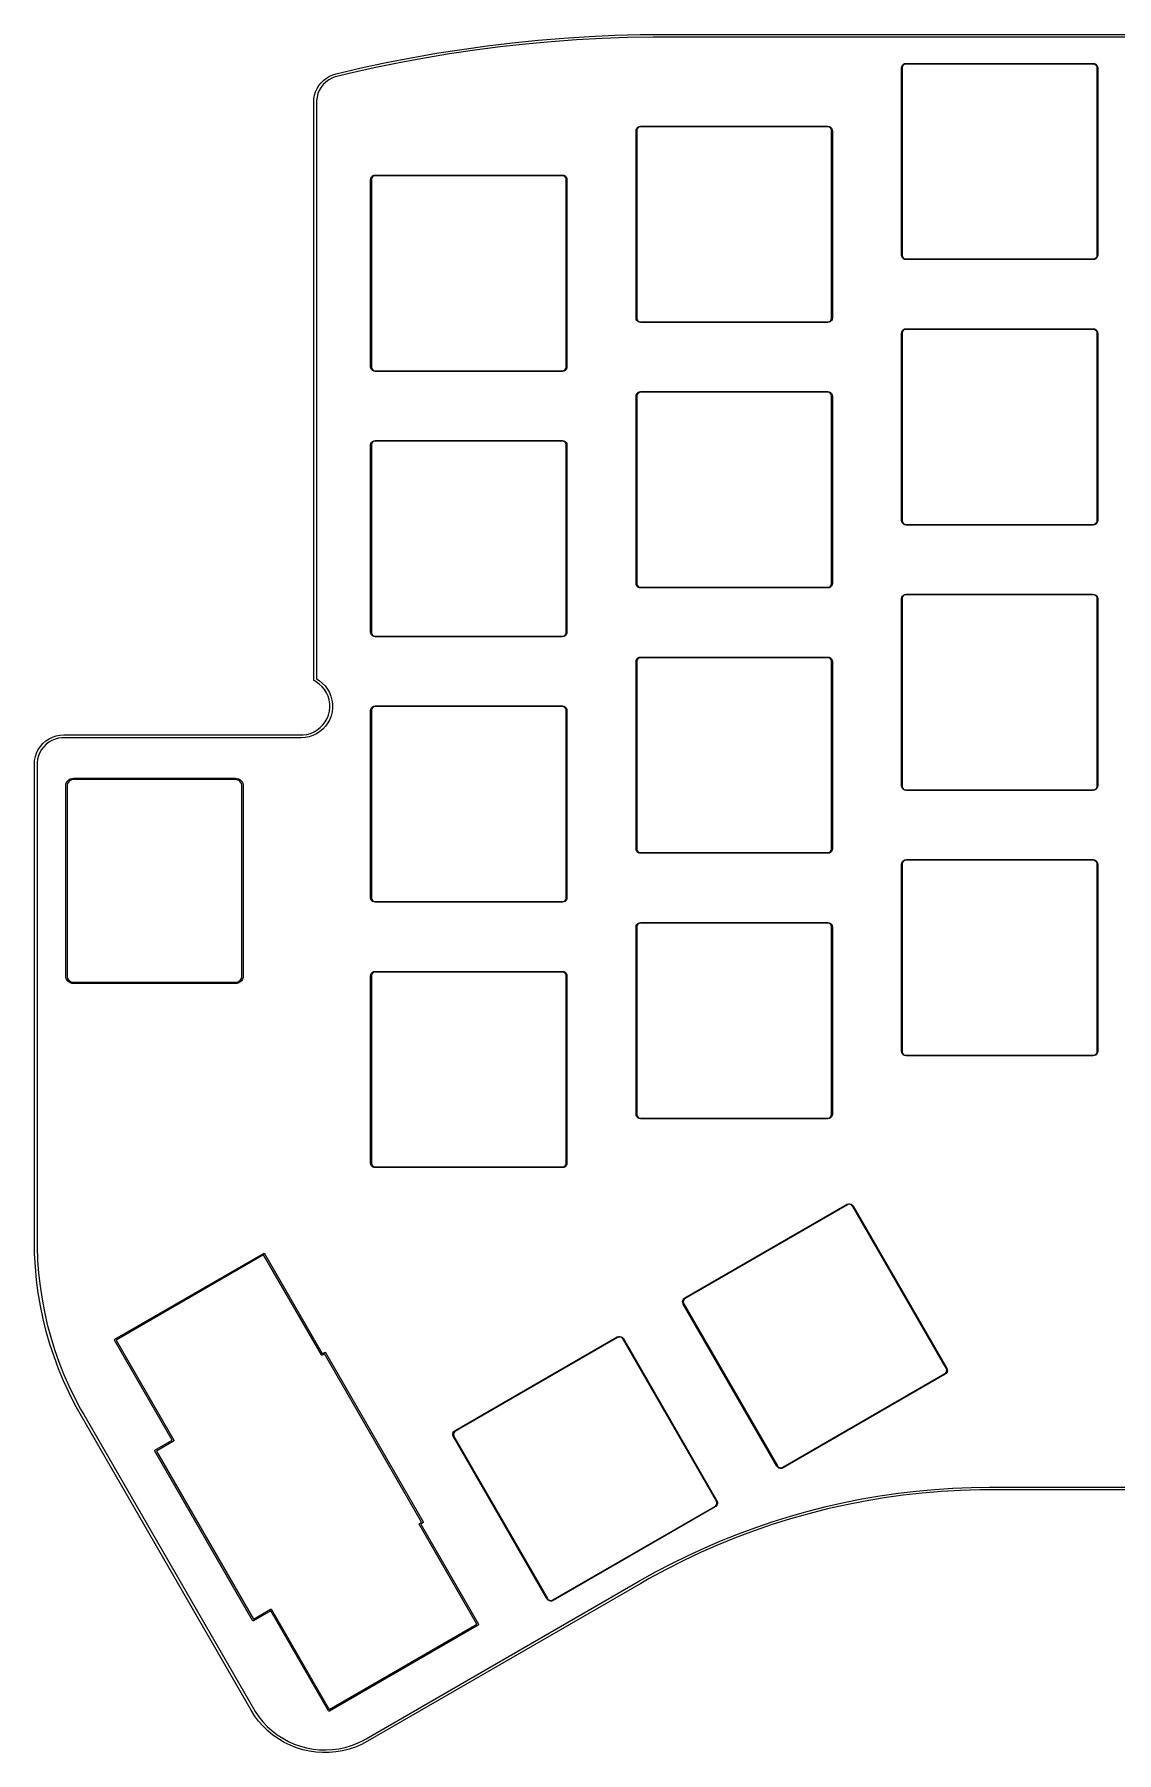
# Model space of a CAD drawing. Extents: x 86 to 221, y -161 to -38.
# Drawn here: x 85.9 to 163.4, y -160.9 to -37.9 of the extents above; entities that cross this region are included whole.
import ezdxf

# ---------------------------------------------------------------- set-up
doc = ezdxf.new("R2010")
doc.units = 0
doc.layers.add('BLACK', color=7, linetype='CONTINUOUS')

msp = doc.modelspace()

# ---------------------------------------------------------------- linework, layer by layer
at = {"layer": 'BLACK', "linetype": 'CONTINUOUS'}
for p, q in [((123.783, -38.1684), (125.612, -38.051)), ((125.612, -38.051), (127.443, -37.9671)), ((127.443, -37.9671), (129.275, -37.9168)), ((130.193, -38.1), (128.364, -38.1335)), ((129.275, -37.9168), (131.107, -37.9)), ((131.107, -38.1), (130.193, -38.1)), ((131.107, -37.9), (131.107, -37.9)), ((131.107, -37.9), (175.893, -37.9)), ((131.107, -38.1), (131.107, -38.1)), ((175.893, -38.1), (131.107, -38.1)), ((112.881, -39.5733), (114.686, -39.2561)), ((115.621, -39.3033), (113.817, -39.6034)), ((114.686, -39.2561), (116.497, -38.972)), ((117.431, -39.0363), (115.621, -39.3033)), ((116.497, -38.972), (118.313, -38.7211)), ((119.245, -38.8025), (117.431, -39.0363)), ((118.313, -38.7211), (120.133, -38.5035)), ((121.064, -38.602), (119.245, -38.8025)), ((120.133, -38.5035), (121.956, -38.3192)), ((122.885, -38.4347), (121.064, -38.602)), ((121.956, -38.3192), (123.783, -38.1684)), ((124.709, -38.3009), (122.885, -38.4347)), ((126.536, -38.2005), (124.709, -38.3009)), ((128.364, -38.1335), (126.536, -38.2005)), ((107.505, -40.7224), (109.29, -40.3066)), ((110.226, -40.3024), (108.441, -40.7011)), ((109.29, -40.3066), (111.082, -39.9235)), ((112.018, -39.9365), (110.226, -40.3024)), ((111.082, -39.9235), (112.881, -39.5733)), ((113.817, -39.6034), (112.018, -39.9365)), ((147.975, -40.3), (147.991, -40.1996)), ((147.975, -53.7), (147.975, -40.3)), ((147.991, -40.1996), (148.037, -40.109)), ((148.052, -40.1736), (148.025, -40.2564)), ((148.025, -40.2564), (148.025, -40.3)), ((148.025, -40.3), (148.025, -53.7)), ((148.037, -40.109), (148.109, -40.0371)), ((148.103, -40.1031), (148.052, -40.1736)), ((148.174, -40.0519), (148.103, -40.1031)), ((148.109, -40.0371), (148.2, -39.9909)), ((148.256, -40.025), (148.174, -40.0519)), ((148.2, -39.9909), (148.3, -39.975)), ((148.3, -40.025), (148.256, -40.025)), ((148.3, -39.975), (161.7, -39.975)), ((161.7, -40.025), (148.3, -40.025)), ((161.7, -39.975), (161.8, -39.9909)), ((161.744, -40.025), (161.7, -40.025)), ((161.826, -40.0519), (161.744, -40.025)), ((161.8, -39.9909), (161.891, -40.0371)), ((161.897, -40.1031), (161.826, -40.0519)), ((161.891, -40.0371), (161.963, -40.109)), ((161.948, -40.1736), (161.897, -40.1031)), ((161.975, -40.2564), (161.948, -40.1736)), ((161.963, -40.109), (162.009, -40.1996)), ((161.975, -40.3), (161.975, -40.2564)), ((161.975, -53.7), (161.975, -40.3)), ((162.009, -40.1996), (162.025, -40.3)), ((162.025, -40.3), (162.025, -53.7)), ((106.037, -42.0166), (106.142, -41.7848)), ((106.142, -41.7848), (106.274, -41.5674)), ((106.274, -41.5674), (106.431, -41.3675)), ((106.428, -41.6884), (106.299, -41.9068)), ((106.585, -41.489), (106.428, -41.6884)), ((106.431, -41.3675), (106.611, -41.1881)), ((106.767, -41.3123), (106.585, -41.489)), ((106.611, -41.1881), (106.812, -41.0318)), ((106.97, -41.1613), (106.767, -41.3123)), ((106.812, -41.0318), (107.03, -40.9009)), ((107.192, -41.0387), (106.97, -41.1613)), ((107.03, -40.9009), (107.262, -40.7972)), ((107.429, -40.9466), (107.192, -41.0387)), ((107.262, -40.7972), (107.505, -40.7224)), ((107.552, -40.9168), (107.429, -40.9466)), ((107.505, -40.7224), (107.505, -40.7224)), ((108.441, -40.7011), (107.552, -40.9168)), ((107.552, -40.9168), (107.552, -40.9168)), ((105.9, -42.7632), (105.915, -42.5094)), ((105.9, -84.1), (105.9, -42.7632)), ((105.9, -42.7632), (105.9, -42.7632)), ((105.915, -42.5094), (105.961, -42.2593)), ((105.961, -42.2593), (106.037, -42.0166)), ((106.134, -42.3851), (106.1, -42.6364)), ((106.1, -42.6364), (106.1, -42.7632)), ((106.1, -42.7632), (106.1, -42.7632)), ((106.1, -42.7632), (106.1, -84.0443)), ((106.2, -42.1404), (106.134, -42.3851)), ((106.299, -41.9068), (106.2, -42.1404)), ((128.975, -44.8), (128.991, -44.6996)), ((128.975, -58.2), (128.975, -44.8)), ((128.991, -44.6996), (129.037, -44.609)), ((129.052, -44.6736), (129.025, -44.7564)), ((129.025, -44.7564), (129.025, -44.8)), ((129.025, -44.8), (129.025, -58.2)), ((129.037, -44.609), (129.109, -44.5371)), ((129.103, -44.6031), (129.052, -44.6736)), ((129.174, -44.5519), (129.103, -44.6031)), ((129.109, -44.5371), (129.2, -44.4909)), ((129.256, -44.525), (129.174, -44.5519)), ((129.2, -44.4909), (129.3, -44.475)), ((129.3, -44.525), (129.256, -44.525)), ((129.3, -44.475), (142.7, -44.475)), ((142.7, -44.525), (129.3, -44.525)), ((142.7, -44.475), (142.8, -44.4909)), ((142.744, -44.525), (142.7, -44.525)), ((142.826, -44.5519), (142.744, -44.525)), ((142.8, -44.4909), (142.891, -44.5371)), ((142.897, -44.6031), (142.826, -44.5519)), ((142.891, -44.5371), (142.963, -44.609)), ((142.948, -44.6736), (142.897, -44.6031)), ((142.975, -44.7564), (142.948, -44.6736)), ((142.963, -44.609), (143.009, -44.6996)), ((142.975, -44.8), (142.975, -44.7564)), ((142.975, -58.2), (142.975, -44.8)), ((143.009, -44.6996), (143.025, -44.8)), ((143.025, -44.8), (143.025, -58.2)), ((109.975, -48.3), (109.991, -48.1996)), ((109.975, -61.7), (109.975, -48.3)), ((109.991, -48.1996), (110.037, -48.109)), ((110.052, -48.1736), (110.025, -48.2564)), ((110.025, -48.2564), (110.025, -48.3)), ((110.025, -48.3), (110.025, -61.7)), ((110.037, -48.109), (110.109, -48.0371)), ((110.103, -48.1031), (110.052, -48.1736)), ((110.174, -48.0519), (110.103, -48.1031)), ((110.109, -48.0371), (110.2, -47.9909)), ((110.256, -48.025), (110.174, -48.0519)), ((110.2, -47.9909), (110.3, -47.975)), ((110.3, -48.025), (110.256, -48.025)), ((110.3, -47.975), (123.7, -47.975)), ((123.7, -48.025), (110.3, -48.025)), ((123.7, -47.975), (123.8, -47.9909)), ((123.744, -48.025), (123.7, -48.025)), ((123.826, -48.0519), (123.744, -48.025)), ((123.8, -47.9909), (123.891, -48.0371)), ((123.897, -48.1031), (123.826, -48.0519)), ((123.891, -48.0371), (123.963, -48.109)), ((123.948, -48.1736), (123.897, -48.1031)), ((123.975, -48.2564), (123.948, -48.1736)), ((123.963, -48.109), (124.009, -48.1996)), ((123.975, -48.3), (123.975, -48.2564)), ((123.975, -61.7), (123.975, -48.3)), ((124.009, -48.1996), (124.025, -48.3)), ((124.025, -48.3), (124.025, -61.7)), ((147.991, -53.8004), (147.975, -53.7)), ((148.037, -53.891), (147.991, -53.8004)), ((148.025, -53.7), (148.025, -53.7436)), ((148.025, -53.7436), (148.052, -53.8264)), ((148.109, -53.9629), (148.037, -53.891)), ((148.052, -53.8264), (148.103, -53.8969)), ((148.103, -53.8969), (148.174, -53.9481)), ((148.2, -54.0091), (148.109, -53.9629)), ((148.174, -53.9481), (148.256, -53.975)), ((148.3, -54.025), (148.2, -54.0091)), ((148.256, -53.975), (148.3, -53.975)), ((148.3, -53.975), (161.7, -53.975)), ((161.7, -54.025), (148.3, -54.025)), ((161.7, -53.975), (161.744, -53.975)), ((161.8, -54.0091), (161.7, -54.025)), ((161.744, -53.975), (161.826, -53.9481)), ((161.891, -53.9629), (161.8, -54.0091)), ((161.826, -53.9481), (161.897, -53.8969)), ((161.963, -53.891), (161.891, -53.9629)), ((161.897, -53.8969), (161.948, -53.8264)), ((161.948, -53.8264), (161.975, -53.7436)), ((162.009, -53.8004), (161.963, -53.891)), ((161.975, -53.7436), (161.975, -53.7)), ((162.025, -53.7), (162.009, -53.8004)), ((128.991, -58.3004), (128.975, -58.2)), ((129.037, -58.391), (128.991, -58.3004)), ((129.025, -58.2), (129.025, -58.2)), ((129.025, -58.2), (129.025, -58.2436)), ((129.025, -58.2436), (129.052, -58.3264)), ((129.109, -58.4629), (129.037, -58.391)), ((129.052, -58.3264), (129.103, -58.3969)), ((129.103, -58.3969), (129.174, -58.4481)), ((129.2, -58.5091), (129.109, -58.4629)), ((129.174, -58.4481), (129.256, -58.475)), ((129.3, -58.525), (129.2, -58.5091)), ((129.256, -58.475), (129.3, -58.475)), ((129.3, -58.475), (142.7, -58.475)), ((142.7, -58.525), (129.3, -58.525)), ((142.7, -58.475), (142.744, -58.475)), ((142.8, -58.5091), (142.7, -58.525)), ((142.744, -58.475), (142.826, -58.4481)), ((142.891, -58.4629), (142.8, -58.5091)), ((142.826, -58.4481), (142.897, -58.3969)), ((142.963, -58.391), (142.891, -58.4629)), ((142.897, -58.3969), (142.948, -58.3264)), ((142.948, -58.3264), (142.975, -58.2436)), ((143.009, -58.3004), (142.963, -58.391)), ((142.975, -58.2436), (142.975, -58.2)), ((143.025, -58.2), (143.009, -58.3004)), ((148.037, -59.109), (148.109, -59.0371)), ((148.109, -59.0371), (148.2, -58.9909)), ((148.256, -59.025), (148.174, -59.0519)), ((148.2, -58.9909), (148.3, -58.975)), ((148.3, -59.025), (148.256, -59.025)), ((148.3, -58.975), (161.7, -58.975)), ((161.7, -59.025), (148.3, -59.025)), ((161.7, -58.975), (161.8, -58.9909)), ((161.744, -59.025), (161.7, -59.025)), ((161.826, -59.0519), (161.744, -59.025)), ((161.8, -58.9909), (161.891, -59.0371)), ((161.891, -59.0371), (161.963, -59.109)), ((147.975, -59.3), (147.991, -59.1996)), ((147.975, -72.7), (147.975, -59.3)), ((147.991, -59.1996), (148.037, -59.109)), ((148.052, -59.1736), (148.025, -59.2564)), ((148.025, -59.2564), (148.025, -59.3)), ((148.025, -59.3), (148.025, -72.7)), ((148.103, -59.1031), (148.052, -59.1736)), ((148.174, -59.0519), (148.103, -59.1031)), ((161.897, -59.1031), (161.826, -59.0519)), ((161.948, -59.1736), (161.897, -59.1031)), ((161.975, -59.2564), (161.948, -59.1736)), ((161.963, -59.109), (162.009, -59.1996)), ((161.975, -59.3), (161.975, -59.2564)), ((161.975, -72.7), (161.975, -59.3)), ((162.009, -59.1996), (162.025, -59.3)), ((162.025, -59.3), (162.025, -72.7)), ((109.991, -61.8004), (109.975, -61.7)), ((110.037, -61.891), (109.991, -61.8004)), ((110.025, -61.7), (110.025, -61.7)), ((110.025, -61.7), (110.025, -61.7436)), ((110.025, -61.7436), (110.052, -61.8264)), ((110.109, -61.9629), (110.037, -61.891)), ((110.052, -61.8264), (110.103, -61.8969)), ((110.103, -61.8969), (110.174, -61.9481)), ((110.2, -62.0091), (110.109, -61.9629)), ((110.174, -61.9481), (110.256, -61.975)), ((110.3, -62.025), (110.2, -62.0091)), ((110.256, -61.975), (110.3, -61.975)), ((110.3, -61.975), (123.7, -61.975)), ((123.7, -62.025), (110.3, -62.025)), ((123.7, -61.975), (123.744, -61.975)), ((123.8, -62.0091), (123.7, -62.025)), ((123.744, -61.975), (123.826, -61.9481)), ((123.891, -61.9629), (123.8, -62.0091)), ((123.826, -61.9481), (123.897, -61.8969)), ((123.963, -61.891), (123.891, -61.9629)), ((123.897, -61.8969), (123.948, -61.8264)), ((123.948, -61.8264), (123.975, -61.7436)), ((124.009, -61.8004), (123.963, -61.891)), ((123.975, -61.7436), (123.975, -61.7)), ((124.025, -61.7), (124.009, -61.8004)), ((124.025, -61.7), (124.025, -61.7)), ((128.975, -63.8), (128.991, -63.6996)), ((128.975, -77.2), (128.975, -63.8)), ((128.991, -63.6996), (129.037, -63.609)), ((129.052, -63.6736), (129.025, -63.7564)), ((129.025, -63.7564), (129.025, -63.8)), ((129.025, -63.8), (129.025, -77.2)), ((129.037, -63.609), (129.109, -63.5371)), ((129.103, -63.6031), (129.052, -63.6736)), ((129.174, -63.5519), (129.103, -63.6031)), ((129.109, -63.5371), (129.2, -63.4909)), ((129.256, -63.525), (129.174, -63.5519)), ((129.2, -63.4909), (129.3, -63.475)), ((129.3, -63.525), (129.256, -63.525)), ((129.3, -63.475), (142.7, -63.475)), ((142.7, -63.525), (129.3, -63.525)), ((142.7, -63.475), (142.8, -63.4909)), ((142.744, -63.525), (142.7, -63.525)), ((142.826, -63.5519), (142.744, -63.525)), ((142.8, -63.4909), (142.891, -63.5371)), ((142.897, -63.6031), (142.826, -63.5519)), ((142.891, -63.5371), (142.963, -63.609)), ((142.948, -63.6736), (142.897, -63.6031)), ((142.975, -63.7564), (142.948, -63.6736)), ((142.963, -63.609), (143.009, -63.6996)), ((142.975, -63.8), (142.975, -63.7564)), ((142.975, -77.2), (142.975, -63.8)), ((143.009, -63.6996), (143.025, -63.8)), ((143.025, -63.8), (143.025, -77.2)), ((109.975, -67.3), (109.991, -67.1996)), ((109.975, -80.7), (109.975, -67.3)), ((109.991, -67.1996), (110.037, -67.109)), ((110.052, -67.1736), (110.025, -67.2564)), ((110.025, -67.2564), (110.025, -67.3)), ((110.025, -67.3), (110.025, -80.7)), ((110.037, -67.109), (110.109, -67.0371)), ((110.103, -67.1031), (110.052, -67.1736)), ((110.174, -67.0519), (110.103, -67.1031)), ((110.109, -67.0371), (110.2, -66.9909)), ((110.256, -67.025), (110.174, -67.0519)), ((110.2, -66.9909), (110.3, -66.975)), ((110.3, -67.025), (110.256, -67.025)), ((110.3, -66.975), (123.7, -66.975)), ((123.7, -67.025), (110.3, -67.025)), ((123.7, -66.975), (123.8, -66.9909)), ((123.744, -67.025), (123.7, -67.025)), ((123.826, -67.0519), (123.744, -67.025)), ((123.8, -66.9909), (123.891, -67.0371)), ((123.897, -67.1031), (123.826, -67.0519)), ((123.891, -67.0371), (123.963, -67.109)), ((123.948, -67.1736), (123.897, -67.1031)), ((123.975, -67.2564), (123.948, -67.1736)), ((123.963, -67.109), (124.009, -67.1996)), ((123.975, -67.3), (123.975, -67.2564)), ((123.975, -80.7), (123.975, -67.3)), ((124.009, -67.1996), (124.025, -67.3)), ((124.025, -67.3), (124.025, -80.7)), ((147.991, -72.8004), (147.975, -72.7)), ((148.037, -72.891), (147.991, -72.8004)), ((148.025, -72.7), (148.025, -72.7436)), ((148.025, -72.7436), (148.052, -72.8264)), ((148.109, -72.9629), (148.037, -72.891)), ((148.052, -72.8264), (148.103, -72.8969)), ((148.103, -72.8969), (148.174, -72.9481)), ((148.2, -73.0091), (148.109, -72.9629)), ((148.174, -72.9481), (148.256, -72.975)), ((148.3, -73.025), (148.2, -73.0091)), ((148.256, -72.975), (148.3, -72.975)), ((148.3, -72.975), (161.7, -72.975)), ((161.7, -73.025), (148.3, -73.025)), ((161.7, -72.975), (161.744, -72.975)), ((161.8, -73.0091), (161.7, -73.025)), ((161.744, -72.975), (161.826, -72.9481)), ((161.891, -72.9629), (161.8, -73.0091)), ((161.826, -72.9481), (161.897, -72.8969)), ((161.963, -72.891), (161.891, -72.9629)), ((161.897, -72.8969), (161.948, -72.8264)), ((161.948, -72.8264), (161.975, -72.7436)), ((162.009, -72.8004), (161.963, -72.891)), ((161.975, -72.7436), (161.975, -72.7)), ((162.025, -72.7), (162.009, -72.8004)), ((128.991, -77.3004), (128.975, -77.2)), ((129.037, -77.391), (128.991, -77.3004)), ((129.025, -77.2), (129.025, -77.2)), ((129.025, -77.2), (129.025, -77.2436)), ((129.025, -77.2436), (129.052, -77.3264)), ((129.109, -77.4629), (129.037, -77.391)), ((129.052, -77.3264), (129.103, -77.3969)), ((129.103, -77.3969), (129.174, -77.4481)), ((129.2, -77.5091), (129.109, -77.4629)), ((129.174, -77.4481), (129.256, -77.475)), ((129.256, -77.475), (129.3, -77.475)), ((129.3, -77.475), (142.7, -77.475)), ((142.7, -77.475), (142.744, -77.475)), ((142.744, -77.475), (142.826, -77.4481)), ((142.891, -77.4629), (142.8, -77.5091)), ((142.826, -77.4481), (142.897, -77.3969)), ((142.963, -77.391), (142.891, -77.4629)), ((142.897, -77.3969), (142.948, -77.3264)), ((142.948, -77.3264), (142.975, -77.2436)), ((143.009, -77.3004), (142.963, -77.391)), ((142.975, -77.2436), (142.975, -77.2)), ((143.025, -77.2), (143.009, -77.3004)), ((129.3, -77.525), (129.2, -77.5091)), ((142.7, -77.525), (129.3, -77.525)), ((142.8, -77.5091), (142.7, -77.525)), ((147.975, -78.3), (147.991, -78.1996)), ((147.975, -91.7), (147.975, -78.3)), ((147.991, -78.1996), (148.037, -78.109)), ((148.052, -78.1736), (148.025, -78.2564)), ((148.025, -78.2564), (148.025, -78.3)), ((148.025, -78.3), (148.025, -91.7)), ((148.037, -78.109), (148.109, -78.0371)), ((148.103, -78.1031), (148.052, -78.1736)), ((148.174, -78.0519), (148.103, -78.1031)), ((148.109, -78.0371), (148.2, -77.9909)), ((148.256, -78.025), (148.174, -78.0519)), ((148.2, -77.9909), (148.3, -77.975)), ((148.3, -78.025), (148.256, -78.025)), ((148.3, -77.975), (161.7, -77.975)), ((161.7, -78.025), (148.3, -78.025)), ((161.7, -77.975), (161.8, -77.9909)), ((161.744, -78.025), (161.7, -78.025)), ((161.826, -78.0519), (161.744, -78.025)), ((161.8, -77.9909), (161.891, -78.0371)), ((161.897, -78.1031), (161.826, -78.0519)), ((161.891, -78.0371), (161.963, -78.109)), ((161.948, -78.1736), (161.897, -78.1031)), ((161.975, -78.2564), (161.948, -78.1736)), ((161.963, -78.109), (162.009, -78.1996)), ((161.975, -78.3), (161.975, -78.2564)), ((161.975, -91.7), (161.975, -78.3)), ((162.009, -78.1996), (162.025, -78.3)), ((162.025, -78.3), (162.025, -91.7)), ((109.991, -80.8004), (109.975, -80.7)), ((110.037, -80.891), (109.991, -80.8004)), ((110.025, -80.7), (110.025, -80.7)), ((110.025, -80.7), (110.025, -80.7436)), ((110.025, -80.7436), (110.052, -80.8264)), ((110.109, -80.9629), (110.037, -80.891)), ((110.052, -80.8264), (110.103, -80.8969)), ((110.103, -80.8969), (110.174, -80.9481)), ((110.2, -81.0091), (110.109, -80.9629)), ((110.174, -80.9481), (110.256, -80.975)), ((110.3, -81.025), (110.2, -81.0091)), ((110.256, -80.975), (110.3, -80.975)), ((110.3, -80.975), (123.7, -80.975)), ((123.7, -81.025), (110.3, -81.025)), ((123.7, -80.975), (123.744, -80.975)), ((123.8, -81.0091), (123.7, -81.025)), ((123.744, -80.975), (123.826, -80.9481)), ((123.891, -80.9629), (123.8, -81.0091)), ((123.826, -80.9481), (123.897, -80.8969)), ((123.963, -80.891), (123.891, -80.9629)), ((123.897, -80.8969), (123.948, -80.8264)), ((123.948, -80.8264), (123.975, -80.7436)), ((124.009, -80.8004), (123.963, -80.891)), ((123.975, -80.7436), (123.975, -80.7)), ((124.025, -80.7), (124.009, -80.8004)), ((124.025, -80.7), (124.025, -80.7)), ((128.975, -82.8), (128.991, -82.6996)), ((128.975, -96.2), (128.975, -82.8)), ((128.991, -82.6996), (129.037, -82.609)), ((129.052, -82.6736), (129.025, -82.7564)), ((129.025, -82.7564), (129.025, -82.8)), ((129.025, -82.8), (129.025, -96.2)), ((129.037, -82.609), (129.109, -82.5371)), ((129.103, -82.6031), (129.052, -82.6736)), ((129.174, -82.5519), (129.103, -82.6031)), ((129.109, -82.5371), (129.2, -82.4909)), ((129.256, -82.525), (129.174, -82.5519)), ((129.2, -82.4909), (129.3, -82.475)), ((129.3, -82.525), (129.256, -82.525)), ((129.3, -82.475), (142.7, -82.475)), ((142.7, -82.525), (129.3, -82.525)), ((142.7, -82.475), (142.8, -82.4909)), ((142.744, -82.525), (142.7, -82.525)), ((142.826, -82.5519), (142.744, -82.525)), ((142.8, -82.4909), (142.891, -82.5371)), ((142.897, -82.6031), (142.826, -82.5519)), ((142.891, -82.5371), (142.963, -82.609)), ((142.948, -82.6736), (142.897, -82.6031)), ((142.975, -82.7564), (142.948, -82.6736)), ((142.963, -82.609), (143.009, -82.6996)), ((142.975, -82.8), (142.975, -82.7564)), ((142.975, -96.2), (142.975, -82.8)), ((143.009, -82.6996), (143.025, -82.8)), ((143.025, -82.8), (143.025, -96.2)), ((105.901, -84.1018), (105.9, -84.1)), ((105.9, -84.1041), (105.901, -84.1018)), ((105.915, -84.1535), (105.9, -84.1041)), ((105.918, -84.1562), (105.915, -84.1535)), ((105.919, -84.1588), (105.918, -84.1562)), ((105.928, -84.1655), (105.919, -84.1588)), ((105.953, -84.1887), (105.928, -84.1655)), ((106.074, -84.2521), (105.953, -84.1887)), ((105.953, -84.1887), (105.953, -84.1887)), ((106.296, -84.4097), (106.074, -84.2521)), ((106.1, -84.0443), (106.289, -84.1597)), ((106.289, -84.1597), (106.511, -84.3371)), ((106.495, -84.5954), (106.296, -84.4097)), ((106.668, -84.8059), (106.495, -84.5954)), ((106.511, -84.3371), (106.709, -84.541)), ((106.812, -85.0374), (106.668, -84.8059)), ((106.709, -84.541), (106.879, -84.7683)), ((106.879, -84.7683), (107.02, -85.0153)), ((106.923, -85.2858), (106.812, -85.0374)), ((107.001, -85.5469), (106.923, -85.2858)), ((107.043, -85.8159), (107.001, -85.5469)), ((107.02, -85.0153), (107.128, -85.2781)), ((107.02, -86.359), (107.05, -86.0882)), ((107.05, -86.0882), (107.043, -85.8159)), ((107.128, -85.2781), (107.202, -85.5524)), ((107.202, -85.5524), (107.241, -85.8338)), ((107.241, -85.8338), (107.244, -86.1179)), ((110.037, -86.109), (110.109, -86.0371)), ((110.174, -86.0519), (110.103, -86.1031)), ((110.109, -86.0371), (110.2, -85.9909)), ((110.256, -86.025), (110.174, -86.0519)), ((110.2, -85.9909), (110.3, -85.975)), ((110.3, -86.025), (110.256, -86.025)), ((110.3, -85.975), (123.7, -85.975)), ((123.7, -86.025), (110.3, -86.025)), ((123.7, -85.975), (123.8, -85.9909)), ((123.744, -86.025), (123.7, -86.025)), ((123.826, -86.0519), (123.744, -86.025)), ((123.8, -85.9909), (123.891, -86.0371)), ((123.897, -86.1031), (123.826, -86.0519)), ((123.891, -86.0371), (123.963, -86.109)), ((106.56, -87.3331), (106.722, -87.1148)), ((106.722, -87.1148), (106.855, -86.8768)), ((106.905, -87.191), (106.74, -87.4219)), ((106.855, -86.8768), (106.955, -86.6234)), ((107.041, -86.941), (106.905, -87.191)), ((106.955, -86.6234), (107.02, -86.359)), ((107.143, -86.676), (107.041, -86.941)), ((107.211, -86.4001), (107.143, -86.676)), ((107.244, -86.1179), (107.211, -86.4001)), ((109.975, -86.3), (109.991, -86.1996)), ((109.975, -99.7), (109.975, -86.3)), ((109.991, -86.1996), (110.037, -86.109)), ((110.052, -86.1736), (110.025, -86.2564)), ((110.025, -86.2564), (110.025, -86.3)), ((110.025, -86.3), (110.025, -99.7)), ((110.103, -86.1031), (110.052, -86.1736)), ((123.948, -86.1736), (123.897, -86.1031)), ((123.975, -86.2564), (123.948, -86.1736)), ((123.963, -86.109), (124.009, -86.1996)), ((123.975, -86.3), (123.975, -86.2564)), ((123.975, -99.7), (123.975, -86.3)), ((124.009, -86.1996), (124.025, -86.3)), ((124.025, -86.3), (124.025, -99.7)), ((86.5151, -88.6622), (86.7216, -88.4811)), ((86.7216, -88.4811), (86.95, -88.3284)), ((87.1579, -88.4394), (86.9422, -88.5639)), ((86.95, -88.3284), (87.1964, -88.207)), ((87.388, -88.3441), (87.1579, -88.4394)), ((87.1964, -88.207), (87.4565, -88.1187)), ((87.6285, -88.2796), (87.388, -88.3441)), ((87.4565, -88.1187), (87.7259, -88.0651)), ((87.8755, -88.2471), (87.6285, -88.2796)), ((87.7259, -88.0651), (88, -88.0471)), ((88, -88.2471), (87.8755, -88.2471)), ((88, -88.0471), (88, -88.0471)), ((88, -88.0471), (105, -88.0471)), ((105, -88.2471), (88, -88.2471)), ((88, -88.2471), (88, -88.2471)), ((105, -88.0471), (105, -88.0471)), ((105, -88.0471), (105.136, -88.0472)), ((105.284, -88.2291), (105, -88.2471)), ((105, -88.2471), (105, -88.2471)), ((105.136, -88.0472), (105.406, -88.0111)), ((105.563, -88.1755), (105.284, -88.2291)), ((105.406, -88.0111), (105.669, -87.9396)), ((105.833, -88.0872), (105.563, -88.1755)), ((105.669, -87.9396), (105.92, -87.8339)), ((106.089, -87.9654), (105.833, -88.0872)), ((105.92, -87.8339), (106.155, -87.6958)), ((106.329, -87.8122), (106.089, -87.9654)), ((106.155, -87.6958), (106.369, -87.5279)), ((106.547, -87.6301), (106.329, -87.8122)), ((106.369, -87.5279), (106.56, -87.3331)), ((106.74, -87.4219), (106.547, -87.6301)), ((85.918, -89.873), (85.9716, -89.6036)), ((85.9716, -89.6036), (86.0599, -89.3435)), ((86.0599, -89.3435), (86.1813, -89.0971)), ((86.1325, -89.7756), (86.1, -90.0226)), ((86.197, -89.535), (86.1325, -89.7756)), ((86.1813, -89.0971), (86.334, -88.8687)), ((86.2923, -89.3049), (86.197, -89.535)), ((86.4168, -89.0892), (86.2923, -89.3049)), ((86.334, -88.8687), (86.5151, -88.6622)), ((86.5684, -88.8917), (86.4168, -89.0892)), ((86.7446, -88.7155), (86.5684, -88.8917)), ((86.9422, -88.5639), (86.7446, -88.7155)), ((85.9, -90.1471), (85.918, -89.873)), ((85.9, -124.258), (85.9, -90.1471)), ((86.1, -90.0226), (86.1, -90.1471)), ((86.1, -90.1471), (86.1, -90.1471)), ((86.1, -90.1471), (86.1, -124.258)), ((88.15, -91.7), (88.1638, -91.5776)), ((88.15, -105.3), (88.15, -91.7)), ((88.15, -91.7), (88.15, -91.7)), ((88.1638, -91.5776), (88.2045, -91.4614)), ((88.2045, -91.4614), (88.27, -91.3571)), ((88.2807, -91.5263), (88.25, -91.6408)), ((88.25, -91.6408), (88.25, -91.7)), ((88.25, -91.7), (88.25, -105.3)), ((88.27, -91.3571), (88.3571, -91.27)), ((88.3399, -91.4237), (88.2807, -91.5263)), ((88.4237, -91.3399), (88.3399, -91.4237)), ((88.3571, -91.27), (88.4614, -91.2045)), ((88.5263, -91.2807), (88.4237, -91.3399)), ((88.4614, -91.2045), (88.5776, -91.1638)), ((88.6408, -91.25), (88.5263, -91.2807)), ((88.5776, -91.1638), (88.7, -91.15)), ((88.7, -91.25), (88.6408, -91.25)), ((88.7, -91.15), (100.3, -91.15)), ((100.3, -91.25), (88.7, -91.25)), ((100.3, -91.15), (100.422, -91.1638)), ((100.359, -91.25), (100.3, -91.25)), ((100.474, -91.2807), (100.359, -91.25)), ((100.422, -91.1638), (100.539, -91.2045)), ((100.576, -91.3399), (100.474, -91.2807)), ((100.539, -91.2045), (100.643, -91.27)), ((100.66, -91.4237), (100.576, -91.3399)), ((100.643, -91.27), (100.73, -91.3571)), ((100.719, -91.5263), (100.66, -91.4237)), ((100.75, -91.6408), (100.719, -91.5263)), ((100.73, -91.3571), (100.796, -91.4614)), ((100.75, -91.7), (100.75, -91.6408)), ((100.75, -105.3), (100.75, -91.7)), ((100.796, -91.4614), (100.836, -91.5776)), ((100.836, -91.5776), (100.85, -91.7)), ((100.85, -91.7), (100.85, -91.7)), ((100.85, -91.7), (100.85, -105.3)), ((147.991, -91.8004), (147.975, -91.7)), ((148.037, -91.891), (147.991, -91.8004)), ((148.025, -91.7), (148.025, -91.7436)), ((148.025, -91.7436), (148.052, -91.8264)), ((148.109, -91.9629), (148.037, -91.891)), ((148.052, -91.8264), (148.103, -91.8969)), ((148.103, -91.8969), (148.174, -91.9481)), ((148.2, -92.0091), (148.109, -91.9629)), ((148.174, -91.9481), (148.256, -91.975)), ((148.3, -92.025), (148.2, -92.0091)), ((148.256, -91.975), (148.3, -91.975)), ((148.3, -91.975), (161.7, -91.975)), ((161.7, -92.025), (148.3, -92.025)), ((161.7, -91.975), (161.744, -91.975)), ((161.8, -92.0091), (161.7, -92.025)), ((161.744, -91.975), (161.826, -91.9481)), ((161.891, -91.9629), (161.8, -92.0091)), ((161.826, -91.9481), (161.897, -91.8969)), ((161.963, -91.891), (161.891, -91.9629)), ((161.897, -91.8969), (161.948, -91.8264)), ((161.948, -91.8264), (161.975, -91.7436)), ((162.009, -91.8004), (161.963, -91.891)), ((161.975, -91.7436), (161.975, -91.7)), ((161.975, -91.7), (161.975, -91.7)), ((162.025, -91.7), (162.009, -91.8004)), ((128.991, -96.3004), (128.975, -96.2)), ((129.037, -96.391), (128.991, -96.3004)), ((129.025, -96.2), (129.025, -96.2)), ((129.025, -96.2), (129.025, -96.2436)), ((129.025, -96.2436), (129.052, -96.3264)), ((129.109, -96.4629), (129.037, -96.391)), ((129.052, -96.3264), (129.103, -96.3969)), ((129.103, -96.3969), (129.174, -96.4481)), ((129.2, -96.5091), (129.109, -96.4629)), ((129.174, -96.4481), (129.256, -96.475)), ((129.3, -96.525), (129.2, -96.5091)), ((129.256, -96.475), (129.3, -96.475)), ((129.3, -96.475), (142.7, -96.475)), ((142.7, -96.525), (129.3, -96.525)), ((142.7, -96.475), (142.744, -96.475)), ((142.8, -96.5091), (142.7, -96.525)), ((142.744, -96.475), (142.826, -96.4481)), ((142.891, -96.4629), (142.8, -96.5091)), ((142.826, -96.4481), (142.897, -96.3969)), ((142.963, -96.391), (142.891, -96.4629)), ((142.897, -96.3969), (142.948, -96.3264)), ((142.948, -96.3264), (142.975, -96.2436)), ((143.009, -96.3004), (142.963, -96.391)), ((142.975, -96.2436), (142.975, -96.2)), ((143.025, -96.2), (143.009, -96.3004)), ((147.991, -97.1996), (148.037, -97.109)), ((148.037, -97.109), (148.109, -97.0371)), ((148.103, -97.1031), (148.052, -97.1736)), ((148.174, -97.0519), (148.103, -97.1031)), ((148.109, -97.0371), (148.2, -96.9909)), ((148.256, -97.025), (148.174, -97.0519)), ((148.2, -96.9909), (148.3, -96.975)), ((148.3, -97.025), (148.256, -97.025)), ((148.3, -96.975), (161.7, -96.975)), ((161.7, -97.025), (148.3, -97.025)), ((161.7, -96.975), (161.8, -96.9909)), ((161.744, -97.025), (161.7, -97.025)), ((161.826, -97.0519), (161.744, -97.025)), ((161.8, -96.9909), (161.891, -97.0371)), ((161.897, -97.1031), (161.826, -97.0519)), ((161.891, -97.0371), (161.963, -97.109)), ((161.948, -97.1736), (161.897, -97.1031)), ((161.963, -97.109), (162.009, -97.1996)), ((147.975, -97.3), (147.991, -97.1996)), ((147.975, -110.7), (147.975, -97.3)), ((148.052, -97.1736), (148.025, -97.2564)), ((148.025, -97.2564), (148.025, -97.3)), ((148.025, -97.3), (148.025, -110.7)), ((161.975, -97.2564), (161.948, -97.1736)), ((161.975, -97.3), (161.975, -97.2564)), ((161.975, -110.7), (161.975, -97.3)), ((162.009, -97.1996), (162.025, -97.3)), ((162.025, -97.3), (162.025, -110.7)), ((109.991, -99.8004), (109.975, -99.7)), ((110.037, -99.891), (109.991, -99.8004)), ((110.025, -99.7), (110.025, -99.7)), ((110.025, -99.7), (110.025, -99.7436)), ((110.025, -99.7436), (110.052, -99.8264)), ((110.109, -99.9629), (110.037, -99.891)), ((110.052, -99.8264), (110.103, -99.8969)), ((110.103, -99.8969), (110.174, -99.9481)), ((110.2, -100.009), (110.109, -99.9629)), ((110.174, -99.9481), (110.256, -99.975)), ((110.3, -100.025), (110.2, -100.009)), ((110.256, -99.975), (110.3, -99.975)), ((110.3, -99.975), (123.7, -99.975)), ((123.7, -100.025), (110.3, -100.025)), ((123.7, -99.975), (123.744, -99.975)), ((123.8, -100.009), (123.7, -100.025)), ((123.744, -99.975), (123.826, -99.9481)), ((123.891, -99.9629), (123.8, -100.009)), ((123.826, -99.9481), (123.897, -99.8969)), ((123.963, -99.891), (123.891, -99.9629)), ((123.897, -99.8969), (123.948, -99.8264)), ((123.948, -99.8264), (123.975, -99.7436)), ((124.009, -99.8004), (123.963, -99.891)), ((123.975, -99.7436), (123.975, -99.7)), ((124.025, -99.7), (124.009, -99.8004)), ((124.025, -99.7), (124.025, -99.7)), ((128.975, -101.8), (128.991, -101.7)), ((128.975, -115.2), (128.975, -101.8)), ((128.991, -101.7), (129.037, -101.609)), ((129.052, -101.674), (129.025, -101.756)), ((129.025, -101.756), (129.025, -101.8)), ((129.025, -101.8), (129.025, -115.2)), ((129.037, -101.609), (129.109, -101.537)), ((129.103, -101.603), (129.052, -101.674)), ((129.174, -101.552), (129.103, -101.603)), ((129.109, -101.537), (129.2, -101.491)), ((129.256, -101.525), (129.174, -101.552)), ((129.2, -101.491), (129.3, -101.475)), ((129.3, -101.525), (129.256, -101.525)), ((129.3, -101.475), (142.7, -101.475)), ((142.7, -101.525), (129.3, -101.525)), ((142.7, -101.475), (142.8, -101.491)), ((142.744, -101.525), (142.7, -101.525)), ((142.826, -101.552), (142.744, -101.525)), ((142.8, -101.491), (142.891, -101.537)), ((142.897, -101.603), (142.826, -101.552)), ((142.891, -101.537), (142.963, -101.609)), ((142.948, -101.674), (142.897, -101.603)), ((142.975, -101.756), (142.948, -101.674)), ((142.963, -101.609), (143.009, -101.7)), ((142.975, -101.8), (142.975, -101.756)), ((142.975, -115.2), (142.975, -101.8)), ((143.009, -101.7), (143.025, -101.8)), ((143.025, -101.8), (143.025, -115.2)), ((88.1638, -105.422), (88.15, -105.3)), ((88.15, -105.3), (88.15, -105.3)), ((88.2045, -105.539), (88.1638, -105.422)), ((88.27, -105.643), (88.2045, -105.539)), ((88.25, -105.3), (88.25, -105.359)), ((88.25, -105.359), (88.2807, -105.474)), ((88.3571, -105.73), (88.27, -105.643)), ((88.2807, -105.474), (88.3399, -105.576)), ((88.3399, -105.576), (88.4237, -105.66)), ((88.4614, -105.796), (88.3571, -105.73)), ((88.4237, -105.66), (88.5263, -105.719)), ((88.5263, -105.719), (88.6408, -105.75)), ((88.6408, -105.75), (88.7, -105.75)), ((88.7, -105.75), (100.3, -105.75)), ((100.3, -105.75), (100.359, -105.75)), ((100.359, -105.75), (100.474, -105.719)), ((100.474, -105.719), (100.576, -105.66)), ((100.643, -105.73), (100.539, -105.796)), ((100.576, -105.66), (100.66, -105.576)), ((100.73, -105.643), (100.643, -105.73)), ((100.66, -105.576), (100.719, -105.474)), ((100.719, -105.474), (100.75, -105.359)), ((100.796, -105.539), (100.73, -105.643)), ((100.75, -105.359), (100.75, -105.3)), ((100.75, -105.3), (100.75, -105.3)), ((100.836, -105.422), (100.796, -105.539)), ((100.85, -105.3), (100.836, -105.422)), ((100.85, -105.3), (100.85, -105.3)), ((109.975, -105.3), (109.991, -105.2)), ((109.975, -118.7), (109.975, -105.3)), ((109.991, -105.2), (110.037, -105.109)), ((110.052, -105.174), (110.025, -105.256)), ((110.025, -105.256), (110.025, -105.3)), ((110.025, -105.3), (110.025, -118.7)), ((110.037, -105.109), (110.109, -105.037)), ((110.103, -105.103), (110.052, -105.174)), ((110.174, -105.052), (110.103, -105.103)), ((110.109, -105.037), (110.2, -104.991)), ((110.256, -105.025), (110.174, -105.052)), ((110.2, -104.991), (110.3, -104.975)), ((110.3, -105.025), (110.256, -105.025)), ((110.3, -104.975), (123.7, -104.975)), ((123.7, -105.025), (110.3, -105.025)), ((123.7, -104.975), (123.8, -104.991)), ((123.744, -105.025), (123.7, -105.025)), ((123.826, -105.052), (123.744, -105.025)), ((123.8, -104.991), (123.891, -105.037)), ((123.897, -105.103), (123.826, -105.052)), ((123.891, -105.037), (123.963, -105.109)), ((123.948, -105.174), (123.897, -105.103)), ((123.975, -105.256), (123.948, -105.174)), ((123.963, -105.109), (124.009, -105.2)), ((123.975, -105.3), (123.975, -105.256)), ((123.975, -118.7), (123.975, -105.3)), ((124.009, -105.2), (124.025, -105.3)), ((124.025, -105.3), (124.025, -105.3)), ((124.025, -105.3), (124.025, -118.7)), ((88.5776, -105.836), (88.4614, -105.796)), ((88.7, -105.85), (88.5776, -105.836)), ((100.3, -105.85), (88.7, -105.85)), ((100.422, -105.836), (100.3, -105.85)), ((100.539, -105.796), (100.422, -105.836)), ((147.991, -110.8), (147.975, -110.7)), ((148.025, -110.7), (148.025, -110.744)), ((161.975, -110.744), (161.975, -110.7)), ((162.025, -110.7), (162.009, -110.8)), ((148.037, -110.891), (147.991, -110.8)), ((148.025, -110.744), (148.052, -110.826)), ((148.109, -110.963), (148.037, -110.891)), ((148.052, -110.826), (148.103, -110.897)), ((148.103, -110.897), (148.174, -110.948)), ((148.2, -111.009), (148.109, -110.963)), ((148.174, -110.948), (148.256, -110.975)), ((148.3, -111.025), (148.2, -111.009)), ((148.256, -110.975), (148.3, -110.975)), ((148.3, -110.975), (161.7, -110.975)), ((161.7, -111.025), (148.3, -111.025)), ((161.7, -110.975), (161.744, -110.975)), ((161.8, -111.009), (161.7, -111.025)), ((161.744, -110.975), (161.826, -110.948)), ((161.891, -110.963), (161.8, -111.009)), ((161.826, -110.948), (161.897, -110.897)), ((161.963, -110.891), (161.891, -110.963)), ((161.897, -110.897), (161.948, -110.826)), ((161.948, -110.826), (161.975, -110.744)), ((162.009, -110.8), (161.963, -110.891)), ((128.991, -115.3), (128.975, -115.2)), ((129.037, -115.391), (128.991, -115.3)), ((129.025, -115.2), (129.025, -115.2)), ((129.025, -115.2), (129.025, -115.244)), ((129.025, -115.244), (129.052, -115.326)), ((129.109, -115.463), (129.037, -115.391)), ((129.052, -115.326), (129.103, -115.397)), ((129.103, -115.397), (129.174, -115.448)), ((129.2, -115.509), (129.109, -115.463)), ((129.174, -115.448), (129.256, -115.475)), ((129.3, -115.525), (129.2, -115.509)), ((129.256, -115.475), (129.3, -115.475)), ((129.3, -115.475), (142.7, -115.475)), ((142.7, -115.525), (129.3, -115.525)), ((142.7, -115.475), (142.744, -115.475)), ((142.8, -115.509), (142.7, -115.525)), ((142.744, -115.475), (142.826, -115.448)), ((142.891, -115.463), (142.8, -115.509)), ((142.826, -115.448), (142.897, -115.397)), ((142.963, -115.391), (142.891, -115.463)), ((142.897, -115.397), (142.948, -115.326)), ((142.948, -115.326), (142.975, -115.244)), ((143.009, -115.3), (142.963, -115.391)), ((142.975, -115.244), (142.975, -115.2)), ((143.025, -115.2), (143.009, -115.3)), ((109.991, -118.8), (109.975, -118.7)), ((110.037, -118.891), (109.991, -118.8)), ((110.025, -118.7), (110.025, -118.7)), ((110.025, -118.7), (110.025, -118.744)), ((110.025, -118.744), (110.052, -118.826)), ((110.109, -118.963), (110.037, -118.891)), ((110.052, -118.826), (110.103, -118.897)), ((110.103, -118.897), (110.174, -118.948)), ((110.2, -119.009), (110.109, -118.963)), ((110.174, -118.948), (110.256, -118.975)), ((110.3, -119.025), (110.2, -119.009)), ((110.256, -118.975), (110.3, -118.975)), ((110.3, -118.975), (123.7, -118.975)), ((123.7, -119.025), (110.3, -119.025)), ((123.7, -118.975), (123.744, -118.975)), ((123.8, -119.009), (123.7, -119.025)), ((123.744, -118.975), (123.826, -118.948)), ((123.891, -118.963), (123.8, -119.009)), ((123.826, -118.948), (123.897, -118.897)), ((123.963, -118.891), (123.891, -118.963)), ((123.897, -118.897), (123.948, -118.826)), ((123.948, -118.826), (123.975, -118.744)), ((124.009, -118.8), (123.963, -118.891)), ((123.975, -118.744), (123.975, -118.7)), ((124.025, -118.7), (124.009, -118.8)), ((124.025, -118.7), (124.025, -118.7)), ((132.471, -128.347), (144.076, -121.647)), ((144.101, -121.69), (132.496, -128.39)), ((144.076, -121.647), (144.171, -121.611)), ((144.076, -121.647), (144.076, -121.647)), ((144.139, -121.669), (144.101, -121.69)), ((144.101, -121.69), (144.101, -121.69)), ((144.101, -121.69), (144.101, -121.69)), ((144.224, -121.651), (144.139, -121.669)), ((144.171, -121.611), (144.272, -121.605)), ((144.31, -121.66), (144.224, -121.651)), ((144.272, -121.605), (144.371, -121.632)), ((144.39, -121.695), (144.31, -121.66)), ((144.371, -121.632), (144.456, -121.687)), ((144.455, -121.753), (144.39, -121.695)), ((144.477, -121.791), (144.455, -121.753)), ((144.456, -121.687), (144.52, -121.766)), ((144.52, -121.766), (144.52, -121.766)), ((144.52, -121.766), (151.22, -133.371)), ((151.177, -133.396), (144.477, -121.791)), ((144.477, -121.791), (144.477, -121.791)), ((85.9176, -125.197), (85.9, -124.258)), ((85.9, -124.258), (85.9, -124.258)), ((85.9702, -126.134), (85.9176, -125.197)), ((86.1, -124.258), (86.1, -124.258)), ((86.1, -124.258), (86.1, -124.724)), ((86.1, -124.724), (86.1348, -125.655)), ((91.6564, -131.314), (102.308, -125.164)), ((102.315, -125.276), (91.7497, -131.376)), ((102.308, -125.164), (102.327, -125.162)), ((106.451, -132.429), (102.315, -125.276)), ((102.327, -125.162), (102.346, -125.159)), ((102.346, -125.159), (102.346, -125.159)), ((102.346, -125.159), (102.362, -125.171)), ((102.346, -125.159), (102.346, -125.159)), ((102.362, -125.171), (102.377, -125.183)), ((102.377, -125.183), (102.377, -125.183)), ((102.377, -125.183), (102.377, -125.183)), ((102.377, -125.183), (102.377, -125.183)), ((102.377, -125.183), (106.513, -132.336)), ((86.0578, -127.069), (85.9702, -126.134)), ((86.1348, -125.655), (86.2044, -126.583)), ((86.2044, -126.583), (86.3087, -127.509)), ((86.1803, -127.999), (86.0578, -127.069)), ((86.3087, -127.509), (86.4475, -128.43)), ((86.3376, -128.925), (86.1803, -127.999)), ((86.5293, -129.844), (86.3376, -128.925)), ((86.4475, -128.43), (86.6207, -129.345)), ((132.31, -128.595), (132.337, -128.496)), ((132.316, -128.696), (132.31, -128.595)), ((132.352, -128.791), (132.316, -128.696)), ((132.337, -128.496), (132.392, -128.411)), ((139.052, -140.396), (132.352, -128.791)), ((132.352, -128.791), (132.352, -128.791)), ((132.365, -128.557), (132.356, -128.643)), ((132.356, -128.643), (132.374, -128.728)), ((132.4, -128.477), (132.365, -128.557)), ((132.374, -128.728), (132.395, -128.766)), ((132.392, -128.411), (132.471, -128.347)), ((132.395, -128.766), (132.395, -128.766)), ((132.395, -128.766), (132.395, -128.766)), ((132.395, -128.766), (139.095, -140.371)), ((132.458, -128.412), (132.4, -128.477)), ((132.496, -128.39), (132.458, -128.412)), ((132.471, -128.347), (132.471, -128.347)), ((132.496, -128.39), (132.496, -128.39)), ((86.7553, -130.755), (86.5293, -129.844)), ((86.6207, -129.345), (86.8279, -130.253)), ((86.8279, -130.253), (87.069, -131.153)), ((87.0151, -131.657), (86.7553, -130.755)), ((87.069, -131.153), (87.3435, -132.043)), ((91.6331, -131.345), (91.6564, -131.314)), ((91.6381, -131.383), (91.6331, -131.345)), ((95.7696, -138.539), (91.6381, -131.383)), ((91.7497, -131.376), (95.8812, -138.532)), ((116.016, -137.847), (127.621, -131.147)), ((127.646, -131.19), (116.041, -137.89)), ((127.621, -131.147), (127.716, -131.111)), ((127.621, -131.147), (127.621, -131.147)), ((127.684, -131.169), (127.646, -131.19)), ((127.646, -131.19), (127.646, -131.19)), ((127.646, -131.19), (127.646, -131.19)), ((127.769, -131.151), (127.684, -131.169)), ((127.716, -131.111), (127.817, -131.105)), ((127.855, -131.16), (127.769, -131.151)), ((127.817, -131.105), (127.916, -131.132)), ((127.935, -131.195), (127.855, -131.16)), ((127.916, -131.132), (128.001, -131.187)), ((128, -131.253), (127.935, -131.195)), ((128.022, -131.291), (128, -131.253)), ((128.001, -131.187), (128.065, -131.266)), ((134.722, -142.896), (128.022, -131.291)), ((128.022, -131.291), (128.022, -131.291)), ((128.065, -131.266), (128.065, -131.266)), ((128.065, -131.266), (134.765, -142.871)), ((87.3085, -132.548), (87.0151, -131.657)), ((87.6351, -133.428), (87.3085, -132.548)), ((87.3435, -132.043), (87.6511, -132.922)), ((106.466, -132.441), (106.451, -132.429)), ((106.481, -132.453), (106.466, -132.441)), ((106.5, -132.45), (106.481, -132.453)), ((106.481, -132.453), (106.481, -132.453)), ((106.481, -132.453), (106.481, -132.453)), ((106.519, -132.448), (106.5, -132.45)), ((106.513, -132.336), (106.664, -132.249)), ((106.671, -132.36), (106.519, -132.448)), ((106.664, -132.249), (106.702, -132.244)), ((113.621, -144.398), (106.671, -132.36)), ((106.702, -132.244), (106.732, -132.267)), ((106.732, -132.267), (113.732, -144.391)), ((87.9943, -134.296), (87.6351, -133.428)), ((87.6511, -132.922), (87.9914, -133.789)), ((87.9914, -133.789), (88.3638, -134.642)), ((139.471, -140.472), (151.076, -133.772)), ((151.101, -133.815), (139.496, -140.515)), ((151.076, -133.772), (151.114, -133.75)), ((151.076, -133.772), (151.076, -133.772)), ((151.18, -133.751), (151.101, -133.815)), ((151.101, -133.815), (151.101, -133.815)), ((151.101, -133.815), (151.101, -133.815)), ((151.114, -133.75), (151.172, -133.685)), ((151.172, -133.685), (151.207, -133.605)), ((151.198, -133.434), (151.177, -133.396)), ((151.177, -133.396), (151.177, -133.396)), ((151.235, -133.666), (151.18, -133.751)), ((151.216, -133.519), (151.198, -133.434)), ((151.207, -133.605), (151.216, -133.519)), ((151.22, -133.371), (151.22, -133.371)), ((151.22, -133.371), (151.256, -133.466)), ((151.262, -133.567), (151.235, -133.666)), ((151.256, -133.466), (151.262, -133.567)), ((88.3857, -135.149), (87.9943, -134.296)), ((88.3638, -134.642), (88.7679, -135.482)), ((88.8087, -135.987), (88.3857, -135.149)), ((88.7679, -135.482), (89.2031, -136.305)), ((89.2628, -136.808), (88.8087, -135.987)), ((89.2031, -136.305), (89.436, -136.708)), ((101.413, -157.854), (89.2628, -136.808)), ((89.2628, -136.808), (89.2628, -136.808)), ((89.436, -136.708), (101.587, -157.754)), ((94.5355, -139.251), (95.7696, -138.539)), ((95.8629, -138.6), (94.6331, -139.31)), ((95.8769, -138.582), (95.8629, -138.6)), ((95.8862, -138.57), (95.8769, -138.582)), ((95.8812, -138.532), (95.8862, -138.57)), ((115.855, -138.095), (115.882, -137.996)), ((115.861, -138.196), (115.855, -138.095)), ((115.897, -138.291), (115.861, -138.196)), ((115.882, -137.996), (115.937, -137.911)), ((122.597, -149.896), (115.897, -138.291)), ((115.897, -138.291), (115.897, -138.291)), ((115.91, -138.057), (115.901, -138.143)), ((115.901, -138.143), (115.919, -138.228)), ((115.945, -137.977), (115.91, -138.057)), ((115.919, -138.228), (115.94, -138.266)), ((115.937, -137.911), (116.016, -137.847)), ((115.94, -138.266), (115.94, -138.266)), ((115.94, -138.266), (115.94, -138.266)), ((115.94, -138.266), (122.64, -149.871)), ((116.003, -137.912), (115.945, -137.977)), ((116.041, -137.89), (116.003, -137.912)), ((116.016, -137.847), (116.016, -137.847)), ((116.041, -137.89), (116.041, -137.89)), ((94.5122, -139.281), (94.5355, -139.251)), ((94.5172, -139.319), (94.5122, -139.281)), ((94.5276, -139.327), (94.5172, -139.319)), ((101.522, -151.441), (94.5276, -139.327)), ((94.6331, -139.31), (101.583, -151.348)), ((139.116, -140.475), (139.052, -140.396)), ((139.052, -140.396), (139.052, -140.396)), ((139.052, -140.396), (139.052, -140.396)), ((139.095, -140.371), (139.095, -140.371)), ((139.095, -140.371), (139.117, -140.409)), ((139.201, -140.53), (139.116, -140.475)), ((139.117, -140.409), (139.182, -140.467)), ((139.182, -140.467), (139.262, -140.502)), ((139.3, -140.557), (139.201, -140.53)), ((139.262, -140.502), (139.348, -140.511)), ((139.401, -140.551), (139.3, -140.557)), ((139.348, -140.511), (139.433, -140.493)), ((139.496, -140.515), (139.401, -140.551)), ((139.433, -140.493), (139.471, -140.472)), ((139.471, -140.472), (139.471, -140.472)), ((139.471, -140.472), (139.471, -140.472)), ((139.496, -140.515), (139.496, -140.515)), ((145.141, -142.739), (146.433, -142.517)), ((146.735, -142.667), (145.379, -142.894)), ((146.433, -142.517), (147.731, -142.329)), ((148.098, -142.479), (146.735, -142.667)), ((147.731, -142.329), (149.034, -142.174)), ((149.465, -142.327), (148.098, -142.479)), ((149.034, -142.174), (150.34, -142.054)), ((150.835, -142.214), (149.465, -142.327)), ((150.34, -142.054), (151.648, -141.969)), ((152.208, -142.138), (150.835, -142.214)), ((151.648, -141.969), (152.959, -141.917)), ((153.583, -142.1), (152.208, -142.138)), ((152.959, -141.917), (154.271, -141.9)), ((154.27, -142.1), (153.583, -142.1)), ((154.271, -142.1), (154.27, -142.1)), ((154.271, -141.9), (154.271, -141.9)), ((154.271, -141.9), (218, -141.9)), ((218, -142.1), (154.271, -142.1)), ((123.016, -149.972), (134.621, -143.272)), ((134.646, -143.315), (123.041, -150.015)), ((134.621, -143.272), (134.659, -143.25)), ((134.621, -143.272), (134.621, -143.272)), ((134.725, -143.251), (134.646, -143.315)), ((134.646, -143.315), (134.646, -143.315)), ((134.646, -143.315), (134.646, -143.315)), ((134.659, -143.25), (134.717, -143.185)), ((134.717, -143.185), (134.752, -143.105)), ((134.743, -142.934), (134.722, -142.896)), ((134.722, -142.896), (134.722, -142.896)), ((134.78, -143.166), (134.725, -143.251)), ((134.761, -143.019), (134.743, -142.934)), ((134.752, -143.105), (134.761, -143.019)), ((134.765, -142.871), (134.765, -142.871)), ((134.765, -142.871), (134.801, -142.966)), ((134.807, -143.067), (134.78, -143.166)), ((134.801, -142.966), (134.807, -143.067)), ((141.354, -143.796), (140.031, -144.17)), ((140.041, -143.963), (141.304, -143.607)), ((141.304, -143.607), (142.575, -143.284)), ((142.687, -143.458), (141.354, -143.796)), ((142.575, -143.284), (143.854, -142.995)), ((144.029, -143.157), (142.687, -143.458)), ((143.854, -142.995), (145.141, -142.739)), ((145.379, -142.894), (144.029, -143.157)), ((113.442, -144.518), (113.465, -144.488)), ((113.447, -144.556), (113.442, -144.518)), ((117.578, -151.712), (113.447, -144.556)), ((113.465, -144.488), (113.621, -144.398)), ((113.465, -144.488), (113.465, -144.488)), ((113.714, -144.459), (113.558, -144.549)), ((113.558, -144.549), (117.69, -151.705)), ((113.737, -144.429), (113.714, -144.459)), ((113.732, -144.391), (113.737, -144.429)), ((137.418, -145.027), (136.13, -145.509)), ((136.316, -145.228), (137.547, -144.774)), ((138.718, -144.58), (137.418, -145.027)), ((137.547, -144.774), (138.789, -144.352)), ((140.031, -144.17), (138.718, -144.58)), ((138.789, -144.352), (140.041, -143.963)), ((132.702, -146.78), (133.893, -146.231)), ((134.856, -146.027), (133.596, -146.579)), ((133.893, -146.231), (135.098, -145.714)), ((136.13, -145.509), (134.856, -146.027)), ((135.098, -145.714), (136.316, -145.228)), ((130.365, -147.971), (131.526, -147.361)), ((132.353, -147.166), (131.125, -147.787)), ((131.526, -147.361), (132.702, -146.78)), ((133.596, -146.579), (132.353, -147.166)), ((109.646, -159.913), (129.221, -148.612)), ((129.321, -148.785), (109.746, -160.087)), ((129.221, -148.612), (130.365, -147.971)), ((129.221, -148.612), (129.221, -148.612)), ((129.916, -148.442), (129.321, -148.785)), ((131.125, -147.787), (129.916, -148.442)), ((122.661, -149.975), (122.597, -149.896)), ((122.597, -149.896), (122.597, -149.896)), ((122.597, -149.896), (122.597, -149.896)), ((122.64, -149.871), (122.64, -149.871)), ((122.64, -149.871), (122.662, -149.909)), ((122.746, -150.03), (122.661, -149.975)), ((122.662, -149.909), (122.727, -149.967)), ((122.727, -149.967), (122.807, -150.002)), ((122.845, -150.057), (122.746, -150.03)), ((122.807, -150.002), (122.893, -150.011)), ((122.946, -150.051), (122.845, -150.057)), ((122.893, -150.011), (122.978, -149.993)), ((123.041, -150.015), (122.946, -150.051)), ((122.978, -149.993), (123.016, -149.972)), ((123.016, -149.972), (123.016, -149.972)), ((123.016, -149.972), (123.016, -149.972)), ((123.041, -150.015), (123.041, -150.015)), ((101.583, -151.348), (102.813, -150.638)), ((102.82, -150.749), (101.59, -151.459)), ((102.813, -150.638), (102.851, -150.633)), ((106.951, -157.905), (102.82, -150.749)), ((102.851, -150.633), (102.881, -150.656)), ((102.881, -150.656), (102.881, -150.656)), ((102.881, -150.656), (107.013, -157.812)), ((101.552, -151.464), (101.522, -151.441)), ((101.59, -151.459), (101.552, -151.464)), ((107.013, -157.812), (117.578, -151.712)), ((117.671, -151.774), (107.019, -157.924)), ((117.695, -151.743), (117.671, -151.774)), ((117.69, -151.705), (117.69, -151.705)), ((117.69, -151.705), (117.695, -151.743)), ((101.669, -158.259), (101.413, -157.854)), ((101.413, -157.854), (101.413, -157.854)), ((101.413, -157.854), (101.413, -157.854)), ((101.587, -157.754), (101.587, -157.754)), ((101.587, -157.754), (101.703, -157.955)), ((101.956, -158.643), (101.669, -158.259)), ((101.703, -157.955), (101.965, -158.337)), ((102.271, -159.003), (101.956, -158.643)), ((101.965, -158.337), (102.257, -158.697)), ((106.981, -157.929), (106.951, -157.905)), ((107.019, -157.924), (106.981, -157.929)), ((107.019, -157.924), (107.019, -157.924)), ((102.257, -158.697), (102.576, -159.033)), ((102.614, -159.337), (102.271, -159.003)), ((102.576, -159.033), (102.921, -159.344)), ((102.983, -159.643), (102.614, -159.337)), ((102.921, -159.344), (103.288, -159.626)), ((103.374, -159.92), (102.983, -159.643)), ((103.288, -159.626), (103.677, -159.878)), ((103.677, -159.878), (104.085, -160.099)), ((103.785, -160.165), (103.374, -159.92)), ((104.215, -160.376), (103.785, -160.165)), ((104.085, -160.099), (104.508, -160.288)), ((104.66, -160.554), (104.215, -160.376)), ((104.508, -160.288), (104.945, -160.443)), ((105.117, -160.696), (104.66, -160.554)), ((104.945, -160.443), (105.393, -160.563)), ((105.585, -160.802), (105.117, -160.696)), ((105.393, -160.563), (105.849, -160.647)), ((106.059, -160.87), (105.585, -160.802)), ((105.849, -160.647), (106.31, -160.696)), ((106.536, -160.902), (106.059, -160.87)), ((106.31, -160.696), (106.773, -160.708)), ((107.015, -160.895), (106.536, -160.902)), ((106.773, -160.708), (107.236, -160.684)), ((107.492, -160.852), (107.015, -160.895)), ((107.236, -160.684), (107.696, -160.623)), ((107.964, -160.771), (107.492, -160.852)), ((107.696, -160.623), (108.15, -160.527)), ((108.429, -160.653), (107.964, -160.771)), ((108.15, -160.527), (108.594, -160.395)), ((108.882, -160.499), (108.429, -160.653)), ((108.594, -160.395), (109.027, -160.229)), ((109.322, -160.31), (108.882, -160.499)), ((109.027, -160.229), (109.445, -160.029)), ((109.746, -160.087), (109.322, -160.31)), ((109.445, -160.029), (109.646, -159.913)), ((109.646, -159.913), (109.646, -159.913)), ((109.746, -160.087), (109.746, -160.087))]:
    msp.add_line(p, q, dxfattribs=at)

doc.saveas('drawing.dxf')
